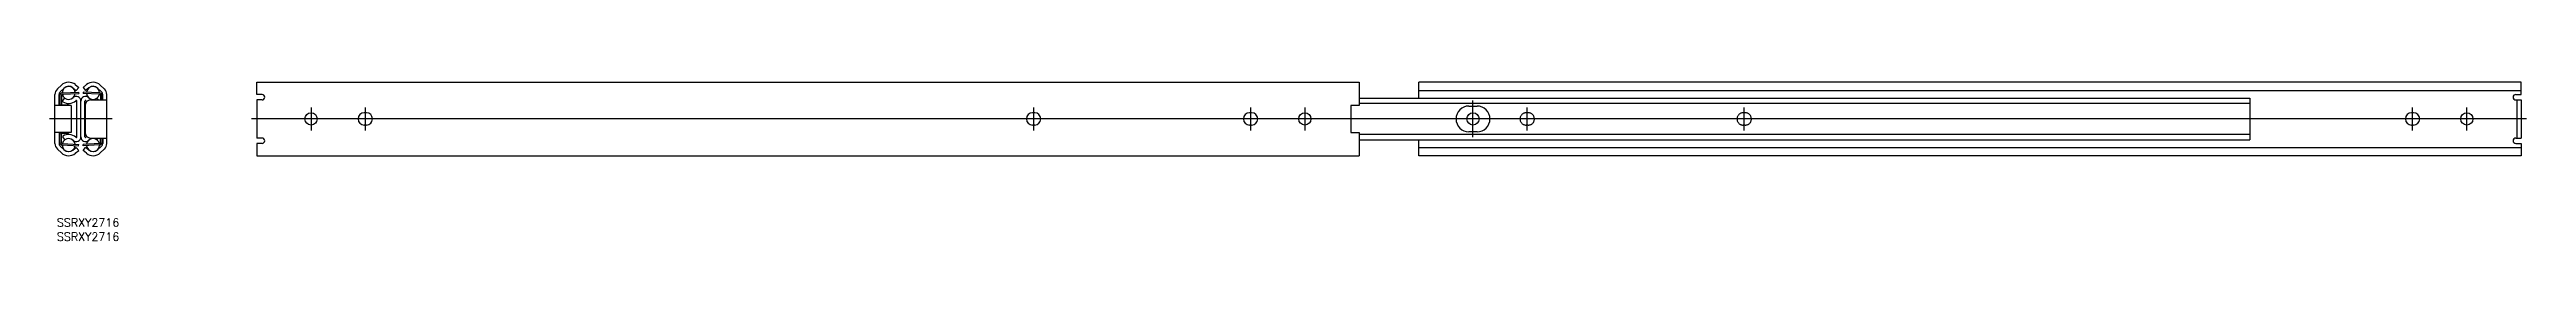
# Model space of a CAD drawing. Extents: x -2 to 911, y -45 to 14.
import ezdxf

# ---------------------------------------------------------------- set-up
doc = ezdxf.new("R2010")
doc.units = 0
doc.linetypes.add('CENTER', pattern=[50.8, 31.75, -6.35, 6.35, -6.35])
doc.linetypes.add('DASHED', pattern=[19.05, 12.7, -6.35])
doc.layers.get('0').update_dxf_attribs({"linetype": 'CONTINUOUS'})
doc.layers.add('CENTER', color=1, linetype='CENTER')
doc.styles.get("Standard").update_dxf_attribs({"font": 'txt.shx', "height": 3, "bigfont": 'bigfont.shx'})

# ---------------------------------------------------------------- blocks, each defined once
blk = doc.blocks.new('*U2')
at = {"color": 7, "linetype": 'CONTINUOUS'}
blk.add_text('SSRXY2716', height=3, dxfattribs=at).set_placement((0.71, -39.58))
blk = doc.blocks.new('*U3')
at = {"color": 7, "linetype": 'CONTINUOUS'}
blk.add_text('SSRXY2716', height=3, dxfattribs=at).set_placement((0.71, -44.77))

msp = doc.modelspace()

# ---------------------------------------------------------------- linework, layer by layer
at = {"color": 7, "linetype": 'CONTINUOUS'}
for p, q in [((2.38, 12.45), (0.9, 11.07)), ((3.4, 11.35), (1.92, 9.97)), ((2.61, 9.57), (8.73, 9.89)), ((2.63, 9.07), (8.75, 9.39)), ((6.57, 11.46), (7.82, 10.45)), ((7.51, 12.63), (8.76, 11.62)), ((8.76, 11.62), (7.82, 10.45)), ((8.73, 9.89), (8.75, 9.39)), ((11.59, 12.63), (10.34, 11.62)), ((10.34, 11.62), (11.28, 10.45)), ((10.37, 9.89), (10.35, 9.39)), ((16.47, 9.07), (10.35, 9.39)), ((16.49, 9.57), (10.37, 9.89)), ((12.53, 11.46), (11.28, 10.45)), ((15.7, 11.35), (17.18, 9.97)), ((16.72, 12.45), (18.2, 11.07)), ((74.41, 13.5), (480.81, 13.5)), ((74.41, 9), (74.41, 13.5)), ((480.81, 13.5), (480.81, 5)), ((909.21, 13.5), (502.81, 13.5)), ((502.81, 7.67), (502.81, 13.5)), ((502.81, 10.45), (909.21, 10.45)), ((909.21, 9), (909.21, 13.5)), ((0, -9), (0, 9)), ((6, 5), (0, 5)), ((1.5, 5), (1.5, 9)), ((1.85, 8.77), (1.85, 5.55)), ((2.35, 8.77), (2.35, 5.55)), ((2.65, 5.25), (4.55, 5.25)), ((2.95, 6.8), (3.62, 7.68)), ((2.95, 6.32), (2.95, 6.8)), ((6, 5), (6, -5)), ((8.05, -6.57), (8.05, 6.57)), ((9.55, -6.52), (9.55, 6.52)), ((9.55, -6.52), (9.55, 6.52)), ((11.05, -6.57), (11.05, 6.57)), ((11.1, 5), (11.1, -5)), ((13.1, 7), (19.1, 7)), ((16, 7), (15.48, 7.68)), ((16.75, 8.77), (16.75, 7)), ((17.25, 7), (17.25, 8.77)), ((17.6, 7), (17.6, 9)), ((19.1, -9), (19.1, 9)), ((76.34, 9), (74.41, 9)), ((76.34, 7), (74.41, 7)), ((74.41, 7), (74.41, -7)), ((114.81, 2.25), (114.01, 2.25)), ((361.21, 2.25), (360.41, 2.25)), ((441.21, 2.25), (440.41, 2.25)), ((477.81, 5), (477.81, -5)), ((480.81, 5), (477.81, 5)), ((480.81, 7.68), (809.21, 7.68)), ((809.21, 5.7), (480.81, 5.7)), ((521.31, 4.75), (524.31, 4.75)), ((809.21, 7.68), (809.21, -7.68)), ((869.61, 2.25), (868.81, 2.25)), ((907.28, 9), (909.21, 9)), ((907.28, 7), (909.21, 7)), ((907.66, 7), (907.66, -7)), ((909.21, 7), (909.21, -7)), ((6, -5), (0, -5)), ((1.5, -5), (1.5, -9)), ((1.85, -8.77), (1.85, -5.55)), ((2.35, -8.77), (2.35, -5.55)), ((2.63, -9.07), (8.75, -9.39)), ((2.65, -5.25), (4.55, -5.25)), ((2.95, -6.32), (2.95, -6.8)), ((2.95, -6.8), (3.62, -7.68)), ((16.47, -9.07), (10.35, -9.39)), ((13.1, -7), (19.1, -7)), ((16, -7), (15.48, -7.68)), ((16.75, -8.77), (16.75, -7)), ((17.25, -7), (17.25, -8.77)), ((17.6, -7), (17.6, -9)), ((76.34, -7), (74.41, -7)), ((76.34, -9), (74.41, -9)), ((74.41, -9), (74.41, -13.5)), ((114.81, -2.25), (114.01, -2.25)), ((361.21, -2.25), (360.41, -2.25)), ((441.21, -2.25), (440.41, -2.25)), ((477.81, -5), (480.81, -5)), ((480.81, -5), (480.81, -13.5)), ((809.21, -5.7), (480.81, -5.7)), ((480.81, -7.68), (809.21, -7.68)), ((502.81, -13.5), (502.81, -7.67)), ((524.31, -4.75), (521.31, -4.75)), ((869.61, -2.25), (868.81, -2.25)), ((907.28, -7), (909.21, -7)), ((907.28, -9), (909.21, -9)), ((909.21, -9), (909.21, -13.5)), ((2.38, -12.45), (0.9, -11.07)), ((3.4, -11.35), (1.92, -9.97)), ((2.61, -9.57), (8.73, -9.89)), ((6.57, -11.46), (7.82, -10.45)), ((7.51, -12.63), (8.76, -11.62)), ((8.76, -11.62), (7.82, -10.45)), ((8.73, -9.89), (8.75, -9.39)), ((10.34, -11.62), (11.28, -10.45)), ((11.59, -12.63), (10.34, -11.62)), ((10.37, -9.89), (10.35, -9.39)), ((16.49, -9.57), (10.37, -9.89)), ((12.53, -11.46), (11.28, -10.45)), ((15.7, -11.35), (17.18, -9.97)), ((16.72, -12.45), (18.2, -11.07)), ((74.41, -13.5), (480.81, -13.5)), ((502.81, -10.45), (909.21, -10.45)), ((909.21, -13.5), (502.81, -13.5))]:
    msp.add_line(p, q, dxfattribs=at)
at = {"color": 3, "linetype": 'DASHED'}
for p, q in [((543.21, 2.25), (542.41, 2.25)), ((623.21, 2.25), (622.41, 2.25)), ((543.21, -2.25), (542.41, -2.25)), ((623.21, -2.25), (622.41, -2.25))]:
    msp.add_line(p, q, dxfattribs=at)
at = {"color": 7, "linetype": 'CONTINUOUS'}
for centre in [(94.41, 0), (460.81, 0), (522.81, 0), (889.21, 0)]:
    msp.add_circle(centre, 2.25, dxfattribs=at)
for centre, radius, start, end in [((2.82, 9), 2.82, 132.99993, 180), ((2.82, 9), 1.32, 133.1022, 180), ((2.65, 8.77), 0.8, 93, 180), ((5.05, 9.58), 3.92, 51.00021, 132.99973), ((5.05, 9.58), 2.38, 5.81017, 180.18984), ((5.05, 9.58), 2.38, 192.26824, 353.73175), ((5.05, 9.58), 2.42, 51.00021, 132.99973), ((14.05, 9.58), 3.92, 47.00027, 128.99979), ((14.05, 9.58), 2.38, 359.81016, 174.18983), ((14.05, 9.58), 2.38, 186.26825, 347.73176), ((14.05, 9.58), 2.42, 47.00027, 128.99979), ((16.45, 8.77), 0.8, 0, 87), ((16.28, 9), 1.32, 0, 46.8978), ((16.28, 9), 2.82, 0, 47.00007), ((2.65, 5.55), 0.8, 180, 223.47743), ((2.65, 8.77), 0.3, 93, 180), ((2.65, 5.55), 0.3, 180, 270.00983), ((5.05, 9.58), 3.88, 237.28536, 312.59898), ((5.05, 9.58), 2.38, 233.00002, 312.09324), ((4.55, 4.45), 0.8, 43.35556, 90.00983), ((7.82, 6.56), 1.73, 358.95297, 133.03074), ((7.82, 6.56), 0.226, 2.85201, 130.57053), ((11.28, 6.56), 1.73, 46.96926, 181.04703), ((11.28, 6.56), 0.226, 49.42947, 177.14799), ((13.1, 5), 2, 90, 180), ((14.05, 9.58), 3.88, 227.40102, 233.4607), ((14.05, 9.58), 2.38, 227.90676, 306.99998), ((16.45, 8.77), 0.3, 0, 87), ((76.34, 8), 1, 270, 90), ((114.01, 0), 2.25, 90, 270), ((114.81, 0), 2.25, 270, 90), ((360.41, 0), 2.25, 90, 270), ((361.21, 0), 2.25, 270, 90), ((440.41, 0), 2.25, 90, 270), ((441.21, 0), 2.25, 270, 90), ((521.31, 0), 4.75, 90, 270), ((524.31, 0), 4.75, 270, 90), ((868.81, 0), 2.25, 90, 270), ((869.61, 0), 2.25, 270, 90), ((907.28, 8), 1, 90, 270), ((2.82, -9), 2.82, 180, 227.00007), ((2.82, -9), 1.32, 180, 226.8978), ((2.65, -5.55), 0.8, 136.52257, 180), ((2.65, -8.77), 0.8, 180, 267), ((2.65, -5.55), 0.3, 89.99017, 180), ((2.65, -8.77), 0.3, 180, 267), ((5.05, -9.58), 2.38, 6.26825, 167.73176), ((5.05, -9.58), 3.88, 47.40102, 122.71464), ((5.05, -9.58), 2.38, 47.90676, 126.99998), ((4.55, -4.45), 0.8, 269.99017, 316.64444), ((7.82, -6.56), 1.73, 226.96926, 1.04703), ((7.82, -6.56), 0.226, 229.42947, 357.14799), ((11.28, -6.56), 1.73, 178.95297, 313.03074), ((11.28, -6.56), 0.226, 182.85201, 310.57053), ((13.1, -5), 2, 180, 270), ((14.05, -9.58), 3.88, 126.5393, 132.59898), ((14.05, -9.58), 2.38, 12.26824, 173.73175), ((14.05, -9.58), 2.38, 53.00002, 132.09324), ((16.45, -8.77), 0.3, 273, 0), ((16.45, -8.77), 0.8, 273, 0), ((16.28, -9), 1.32, 313.1022, 0), ((16.28, -9), 2.82, 312.99993, 0), ((76.34, -8), 1, 270, 90), ((907.28, -8), 1, 90, 270), ((5.05, -9.58), 3.92, 227.00027, 308.99979), ((5.05, -9.58), 2.38, 179.81016, 354.18983), ((5.05, -9.58), 2.42, 227.00027, 308.99979), ((14.05, -9.58), 3.92, 231.00021, 312.99973), ((14.05, -9.58), 2.38, 185.81017, 0.18984), ((14.05, -9.58), 2.42, 231.00021, 312.99973)]:
    msp.add_arc(centre, radius, start, end, dxfattribs=at)
at = {"color": 3, "linetype": 'DASHED'}
for centre, start, end in [((542.41, 0), 90, 270), ((543.21, 0), 270, 90), ((622.41, 0), 90, 270), ((623.21, 0), 270, 90)]:
    msp.add_arc(centre, 2.25, start, end, dxfattribs=at)
at = {"layer": 'CENTER', "color": 1, "linetype": 'CENTER'}
for p, q in [((21.1, 0), (-2, 0)), ((94.41, 4.25), (94.41, -4.25)), ((114.41, 4.25), (114.41, -4.25)), ((360.81, 4.25), (360.81, -4.25)), ((440.81, 4.25), (440.81, -4.25)), ((460.81, 4.25), (460.81, -4.25)), ((460.81, 2.25), (460.81, -2.25)), ((522.81, -6.75), (522.81, 6.75)), ((542.81, -4.25), (542.81, 4.25)), ((622.81, -4.25), (622.81, 4.25)), ((869.21, -4.25), (869.21, 4.25)), ((889.21, -4.25), (889.21, 4.25))]:
    msp.add_line(p, q, dxfattribs=at)
at = {"layer": 'CENTER', "color": 1, "linetype": 'CONTINUOUS'}
msp.add_line((911.21, 0), (72.41, 0), dxfattribs=at)

# ---------------------------------------------------------------- block references
at = {"color": 7, "linetype": 'CONTINUOUS'}
for name in ['*U2', '*U3']:
    msp.add_blockref(name, (0, 0), dxfattribs=at)

doc.saveas('drawing.dxf')
